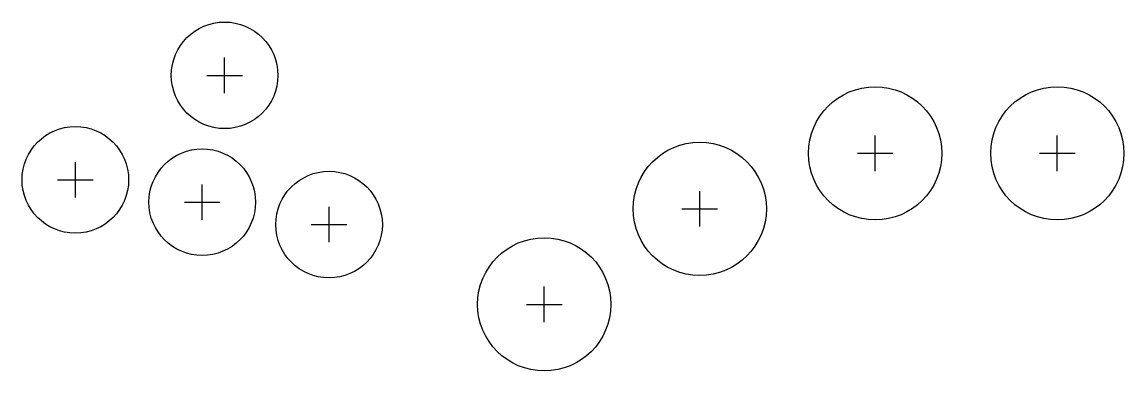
# Model space of a CAD drawing. Header units: millimetres. Extents: x -41 to 208, y -38 to 41.
import ezdxf

# ---------------------------------------------------------------- set-up
doc = ezdxf.new("R2010")
doc.units = ezdxf.units.MM
for name, color, linetype in [('BUTTONS_24', 1, 'Continuous'), ('BUTTONS_30', 5, 'Continuous'), ('REFERENCE', 8, 'Continuous')]:
    doc.layers.add(name, color=color, linetype=linetype)

msp = doc.modelspace()

# ---------------------------------------------------------------- linework, layer by layer
at = {"layer": 'BUTTONS_24'}
for centre in [(5.0358, 28.5594), (-28.5594, 5.0358), (0, 0), (28.5594, -5.0358)]:
    msp.add_circle(centre, 12, dxfattribs=at)
at = {"layer": 'BUTTONS_30'}
for centre in [(151.5, 11), (192.5, 11), (112, -1.5), (77, -23)]:
    msp.add_circle(centre, 15, dxfattribs=at)
at = {"layer": 'REFERENCE'}
for p, q in [((5.0358, 24.5594), (5.0358, 32.5594)), ((1.0358, 28.5594), (9.0358, 28.5594)), ((151.5, 7), (151.5, 15)), ((192.5, 7), (192.5, 15)), ((147.5, 11), (155.5, 11)), ((188.5, 11), (196.5, 11)), ((-28.5594, 1.0358), (-28.5594, 9.0358)), ((-32.5594, 5.0358), (-24.5594, 5.0358)), ((0, -4), (0, 4)), ((112, -5.5), (112, 2.5)), ((-4, 0), (4, 0)), ((28.5594, -9.0358), (28.5594, -1.0358)), ((108, -1.5), (116, -1.5)), ((24.5594, -5.0358), (32.5594, -5.0358)), ((77, -27), (77, -19)), ((73, -23), (81, -23))]:
    msp.add_line(p, q, dxfattribs=at)

doc.saveas('drawing.dxf')
